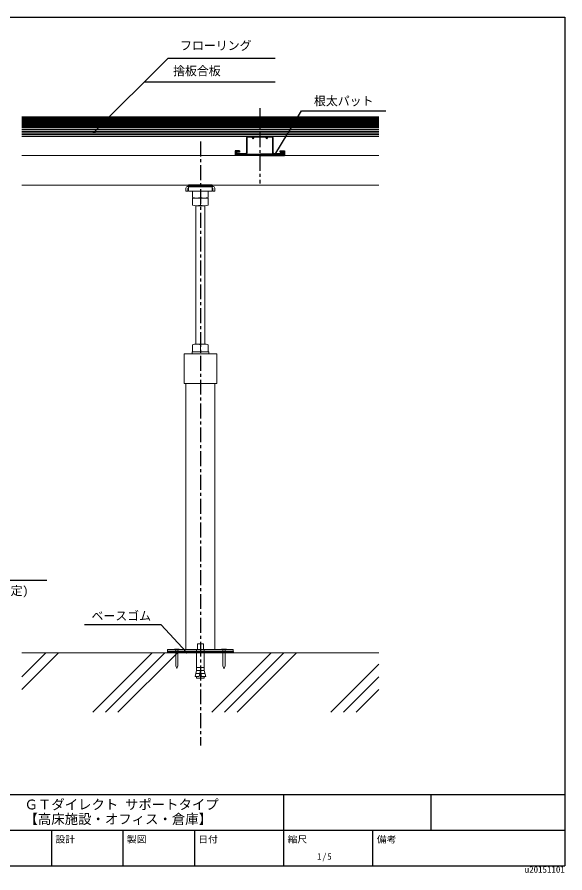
# Model space of a CAD drawing. Units: millimetres, scale not verified. Extents: x -1033 to 1029, y -737 to 700.
# Drawn here: x 109 to 1029, y -737 to 700 of the extents above; entities that cross this region are included whole.
import ezdxf
from ezdxf.enums import TextEntityAlignment as Align

# ---------------------------------------------------------------- set-up
doc = ezdxf.new("R2010")
doc.units = ezdxf.units.MM
doc.header["$LTSCALE"] = 5
doc.header["$PDMODE"] = 32
doc.header["$PDSIZE"] = 3
doc.linetypes.add('CHAIN1', pattern=[8, 5, -1, 1, -1])
for name, color, linetype in [('0-0_中心線', 4, 'CHAIN1'), ('0-2_太線１', 3, 'Continuous'), ('0-4_細線', 4, 'Continuous'), ('0-6_文字', 7, 'Continuous'), ('F-1_中線', 7, 'Continuous'), ('F-6_文字', 7, 'Continuous')]:
    doc.layers.add(name, color=color, linetype=linetype)
doc.layers.add('0-1_中線', color=7, linetype='Continuous', lineweight=18)
doc.styles.add('ＭＳ ゴシック', font='')
doc.styles.get('ＭＳ ゴシック').set_extended_font_data('MS Gothic')

msp = doc.modelspace()

# ---------------------------------------------------------------- linework, layer by layer
at = {"layer": '0-0_中心線'}
for p, q in [((516.828, 546.838), (516.828, 420.747)), ((416.828, 491.212), (416.828, -522.879))]:
    msp.add_line(p, q, dxfattribs=at)
at = {"layer": '0-1_中線'}
for p, q in [((116.828, 532.747), (716.828, 532.747)), ((116.828, 514.747), (716.828, 514.747)), ((116.828, 499.747), (716.828, 499.747)), ((494.328, 497.347), (494.328, 472.147)), ((495.528, 497.347), (495.528, 472.147)), ((496.728, 499.747), (503.828, 499.747)), ((503.228, 498.547), (496.728, 498.547)), ((536.928, 499.747), (529.828, 499.747)), ((530.428, 498.547), (536.928, 498.547)), ((538.128, 497.347), (538.128, 472.147)), ((539.328, 497.347), (539.328, 472.147)), ((116.828, 467.747), (716.828, 467.747)), ((477.528, 470.947), (477.528, 469.747)), ((493.128, 470.947), (477.528, 470.947)), ((477.528, 469.747), (493.128, 469.747)), ((556.128, 469.747), (540.528, 469.747)), ((116.828, 417.747), (396.828, 417.747)), ((436.828, 417.747), (716.828, 417.747)), ((392.628, 407.747), (392.628, 412.547)), ((392.628, 407.747), (395.828, 407.747)), ((437.828, 415.747), (395.828, 415.747)), ((395.828, 407.747), (395.828, 412.547)), ((395.828, 412.547), (396.828, 412.547)), ((396.828, 415.747), (396.828, 407.747)), ((436.828, 407.747), (396.828, 407.747)), ((403.828, 407.747), (403.828, 397.344)), ((428.086, 415.747), (405.569, 415.747)), ((423.328, 415.747), (410.328, 415.747)), ((416.828, 397.344), (416.828, 407.747)), ((429.828, 397.344), (429.828, 407.747)), ((436.828, 407.747), (436.828, 415.747)), ((437.828, 412.547), (436.828, 412.547)), ((437.828, 407.747), (437.828, 412.547)), ((441.028, 407.747), (437.828, 407.747)), ((441.028, 407.747), (441.028, 412.547)), ((403.828, 396.183), (403.828, 384.344)), ((403.828, 396.183), (429.828, 396.183)), ((423.328, 396.183), (410.328, 396.183)), ((416.828, 384.344), (416.828, 396.183)), ((429.828, 384.344), (429.828, 396.183)), ((409.328, 383.21), (424.328, 383.21)), ((409.328, 383.21), (409.328, 151.084)), ((424.328, 383.21), (424.328, 151.11)), ((403.828, 149.949), (403.828, 138.11)), ((410.328, 151.11), (423.328, 151.11)), ((416.828, 149.949), (416.828, 138.11)), ((429.828, 138.11), (429.828, 149.949)), ((416.828, 134.747), (389.328, 134.747)), ((389.328, 134.747), (389.328, 84.747)), ((402.828, 135.247), (402.828, 137.61)), ((402.828, 134.747), (430.828, 134.747)), ((430.328, 138.11), (403.328, 138.11)), ((403.328, 134.747), (430.328, 134.747)), ((403.828, 138.11), (429.828, 138.11)), ((416.828, 134.747), (444.328, 134.747)), ((430.828, 137.61), (430.828, 135.247)), ((444.328, 134.747), (444.328, 84.747)), ((416.828, 84.747), (389.328, 84.747)), ((392.528, 84.747), (392.528, -362.053)), ((392.528, 84.747), (441.128, 84.747)), ((398.228, 84.747), (392.528, 84.747)), ((398.228, 84.747), (416.972, 84.747)), ((435.428, 84.747), (416.684, 84.747)), ((416.828, 84.747), (444.328, 84.747)), ((435.428, 84.747), (441.128, 84.747)), ((441.128, -362.053), (441.128, 84.747)), ((421.828, -352.053), (421.828, -362.053)), ((116.828, -367.253), (716.828, -367.253)), ((157.129, -367.253), (116.828, -407.554)), ((178.342, -367.253), (116.828, -428.767)), ((335.915, -367.253), (235.915, -467.253)), ((357.129, -367.253), (257.129, -467.253)), ((378.342, -367.253), (278.342, -467.253)), ((361.828, -362.053), (361.828, -365.254)), ((373.178, -361.053), (373.178, -362.053)), ((375.328, -363.053), (375.328, -389.053)), ((379.028, -363.053), (379.028, -389.053)), ((410.328, -397.053), (410.328, -362.053)), ((423.328, -362.053), (423.328, -397.053)), ((535.915, -367.253), (435.915, -467.253)), ((452.478, -361.053), (452.478, -362.053)), ((454.628, -363.053), (454.628, -389.053)), ((557.129, -367.253), (457.129, -467.253)), ((458.328, -363.053), (458.328, -389.053)), ((578.342, -367.253), (478.342, -467.253)), ((716.828, -386.341), (635.915, -467.253)), ((377.084, -393.8), (375.328, -389.053)), ((377.271, -393.8), (379.028, -389.053)), ((410.328, -397.053), (407.828, -407.053)), ((409.078, -402.053), (415.828, -402.053)), ((423.328, -392.053), (410.328, -392.053)), ((416.828, -397.053), (414.828, -407.053)), ((417.828, -402.053), (424.578, -402.053)), ((456.384, -393.8), (454.628, -389.053)), ((456.571, -393.8), (458.328, -389.053)), ((414.828, -407.053), (407.828, -407.053)), ((410.328, -407.053), (410.328, -410.053)), ((410.328, -410.053), (423.328, -410.053)), ((423.328, -407.053), (423.328, -410.053)), ((716.828, -407.554), (657.129, -467.253)), ((716.828, -428.767), (678.342, -467.253))]:
    msp.add_line(p, q, dxfattribs=at)
for points in [[(503.228, 498.547), (505.328, 495.747), (507.428, 498.547), (516.828, 498.547)], [(503.828, 499.747), (505.328, 497.747), (506.828, 499.747), (516.828, 499.747)], [(529.828, 499.747), (528.328, 497.747), (526.828, 499.747), (516.828, 499.747)], [(530.428, 498.547), (528.328, 495.747), (526.228, 498.547), (516.828, 498.547)], [(540.528, 470.947), (556.128, 470.947), (556.128, 469.747)], [(398.228, 134.747), (406.114, 134.747), (416.828, 134.747)], [(435.428, 134.747), (427.542, 134.747), (416.828, 134.747)], [(411.828, -362.053), (411.828, -352.053), (421.828, -352.053)], [(361.828, -362.053), (471.828, -362.053), (471.828, -365.254)], [(373.178, -361.053), (381.178, -361.053), (381.178, -362.053), (377.178, -362.053), (373.178, -362.053)], [(452.478, -361.053), (460.478, -361.053), (460.478, -362.053), (456.478, -362.053), (452.478, -362.053)], [(410.328, -397.053), (423.328, -397.053), (425.828, -407.053)], [(416.828, -397.053), (418.828, -407.053), (425.828, -407.053)]]:
    msp.add_lwpolyline(points, dxfattribs=at)
for centre, radius, start, end in [((496.728, 497.347), 2.4, 90, 180), ((496.728, 497.347), 1.2, 90, 180), ((536.928, 497.347), 2.4, 0, 90), ((536.928, 497.347), 1.2, 0, 90), ((493.128, 472.147), 1.2, 270, 0), ((493.128, 472.147), 2.4, 270, 0), ((540.528, 472.147), 2.4, 180, 270), ((540.528, 472.147), 1.2, 180, 270), ((395.828, 412.547), 3.2, 90, 180), ((437.828, 412.547), 3.2, 0, 90), ((410.328, 414.958), 18.774, 249.74384, 290.25616), ((423.328, 414.958), 18.774, 249.74384, 290.25616), ((410.328, 401.958), 18.774, 249.74384, 290.25616), ((423.328, 401.958), 18.774, 249.74384, 290.25616), ((410.328, 132.336), 18.774, 69.74384, 110.25616), ((423.328, 132.336), 18.774, 69.74384, 110.25616), ((403.328, 137.61), 0.5, 90, 180), ((403.328, 135.247), 0.5, 180, 270), ((430.328, 137.61), 0.5, 0, 90), ((430.328, 135.247), 0.5, 270, 0), ((374.328, -363.053), 1, 0, 90), ((380.028, -363.053), 1, 90, 180), ((453.628, -363.053), 1, 0, 90), ((459.328, -363.053), 1, 90, 180), ((377.178, -393.765), 0.1, 200.30446, 339.69553), ((456.478, -393.765), 0.1, 200.30446, 339.69553)]:
    msp.add_arc(centre, radius, start, end, dxfattribs=at)
at = {"layer": '0-2_太線１'}
for p, q in [((116.828, 511.747), (716.828, 511.747)), ((116.828, 508.747), (716.828, 508.747)), ((116.828, 505.747), (716.828, 505.747)), ((116.828, 502.747), (716.828, 502.747)), ((482.528, 475.247), (475.528, 475.247)), ((475.528, 475.247), (475.528, 467.747)), ((475.528, 474.661), (476.113, 475.247)), ((475.528, 473.954), (476.82, 475.247)), ((475.528, 473.247), (477.527, 475.247)), ((475.528, 472.54), (478.234, 475.247)), ((475.528, 471.833), (478.941, 475.247)), ((477.648, 473.247), (479.648, 475.247)), ((478.355, 473.247), (480.355, 475.247)), ((479.063, 473.247), (481.063, 475.247)), ((479.77, 473.247), (481.77, 475.247)), ((480.477, 473.247), (482.477, 475.247)), ((481.184, 473.247), (482.528, 474.59)), ((551.128, 473.247), (551.128, 475.247)), ((551.128, 474.601), (551.773, 475.247)), ((551.128, 473.894), (552.48, 475.247)), ((551.187, 473.247), (553.187, 475.247)), ((551.895, 473.247), (553.895, 475.247)), ((552.602, 473.247), (554.602, 475.247)), ((553.309, 473.247), (555.309, 475.247)), ((554.016, 473.247), (556.016, 475.247)), ((554.723, 473.247), (556.723, 475.247)), ((555.43, 473.247), (557.43, 475.247)), ((556.128, 473.237), (558.128, 475.237)), ((556.128, 472.53), (558.128, 474.53)), ((475.528, 471.126), (477.528, 473.126)), ((475.528, 470.419), (477.528, 472.419)), ((475.528, 469.712), (477.528, 471.712)), ((475.528, 469.005), (477.528, 471.005)), ((475.528, 468.297), (477.528, 470.297)), ((516.828, 467.747), (475.528, 467.747)), ((475.684, 467.747), (477.684, 469.747)), ((476.391, 467.747), (478.391, 469.747)), ((477.098, 467.747), (479.098, 469.747)), ((477.528, 469.747), (516.828, 469.747)), ((477.805, 467.747), (479.805, 469.747)), ((478.512, 467.747), (480.512, 469.747)), ((479.219, 467.747), (481.219, 469.747)), ((479.927, 467.747), (481.927, 469.747)), ((480.634, 467.747), (482.634, 469.747)), ((481.341, 467.747), (483.341, 469.747)), ((481.891, 473.247), (482.528, 473.883)), ((482.048, 467.747), (484.048, 469.747)), ((482.755, 467.747), (484.755, 469.747)), ((483.462, 467.747), (485.462, 469.747)), ((484.169, 467.747), (486.169, 469.747)), ((484.876, 467.747), (486.876, 469.747)), ((485.583, 467.747), (487.583, 469.747)), ((486.291, 467.747), (488.291, 469.747)), ((486.998, 467.747), (488.998, 469.747)), ((487.705, 467.747), (489.705, 469.747)), ((488.412, 467.747), (490.412, 469.747)), ((489.119, 467.747), (491.119, 469.747)), ((489.826, 467.747), (491.826, 469.747)), ((490.533, 467.747), (492.533, 469.747)), ((491.24, 467.747), (493.24, 469.747)), ((491.947, 467.747), (493.947, 469.747)), ((492.654, 467.747), (494.654, 469.747)), ((493.362, 467.747), (495.362, 469.747)), ((494.069, 467.747), (496.069, 469.747)), ((494.776, 467.747), (496.776, 469.747)), ((495.483, 467.747), (497.483, 469.747)), ((496.19, 467.747), (498.19, 469.747)), ((496.897, 467.747), (498.897, 469.747)), ((497.604, 467.747), (499.604, 469.747)), ((498.311, 467.747), (500.311, 469.747)), ((499.018, 467.747), (501.018, 469.747)), ((499.726, 467.747), (501.726, 469.747)), ((500.433, 467.747), (502.433, 469.747)), ((501.14, 467.747), (503.14, 469.747)), ((501.847, 467.747), (503.847, 469.747)), ((502.554, 467.747), (504.554, 469.747)), ((503.261, 467.747), (505.261, 469.747)), ((503.968, 467.747), (505.968, 469.747)), ((504.675, 467.747), (506.675, 469.747)), ((505.382, 467.747), (507.382, 469.747)), ((506.089, 467.747), (508.089, 469.747)), ((506.797, 467.747), (508.797, 469.747)), ((507.504, 467.747), (509.504, 469.747)), ((508.211, 467.747), (510.211, 469.747)), ((508.918, 467.747), (510.918, 469.747)), ((509.625, 467.747), (511.625, 469.747)), ((510.332, 467.747), (512.332, 469.747)), ((511.039, 467.747), (513.039, 469.747)), ((511.746, 467.747), (513.746, 469.747)), ((512.453, 467.747), (514.453, 469.747)), ((513.161, 467.747), (515.161, 469.747)), ((513.868, 467.747), (515.868, 469.747)), ((514.575, 467.747), (516.575, 469.747)), ((515.282, 467.747), (517.282, 469.747)), ((515.989, 467.747), (517.989, 469.747)), ((516.696, 467.747), (518.696, 469.747)), ((556.128, 469.747), (516.828, 469.747)), ((516.828, 467.747), (558.128, 467.747)), ((517.403, 467.747), (519.403, 469.747)), ((518.11, 467.747), (520.11, 469.747)), ((518.817, 467.747), (520.817, 469.747)), ((519.525, 467.747), (521.525, 469.747)), ((520.232, 467.747), (522.232, 469.747)), ((520.939, 467.747), (522.939, 469.747)), ((521.646, 467.747), (523.646, 469.747)), ((522.353, 467.747), (524.353, 469.747)), ((523.06, 467.747), (525.06, 469.747)), ((523.767, 467.747), (525.767, 469.747)), ((524.474, 467.747), (526.474, 469.747)), ((525.181, 467.747), (527.181, 469.747)), ((525.888, 467.747), (527.888, 469.747)), ((526.596, 467.747), (528.596, 469.747)), ((527.303, 467.747), (529.303, 469.747)), ((528.01, 467.747), (530.01, 469.747)), ((528.717, 467.747), (530.717, 469.747)), ((529.424, 467.747), (531.424, 469.747)), ((530.131, 467.747), (532.131, 469.747)), ((530.838, 467.747), (532.838, 469.747)), ((531.545, 467.747), (533.545, 469.747)), ((532.252, 467.747), (534.252, 469.747)), ((532.96, 467.747), (534.96, 469.747)), ((533.667, 467.747), (535.667, 469.747)), ((534.374, 467.747), (536.374, 469.747)), ((535.081, 467.747), (537.081, 469.747)), ((535.788, 467.747), (537.788, 469.747)), ((536.495, 467.747), (538.495, 469.747)), ((537.202, 467.747), (539.202, 469.747)), ((537.909, 467.747), (539.909, 469.747)), ((538.616, 467.747), (540.616, 469.747)), ((539.324, 467.747), (541.324, 469.747)), ((540.031, 467.747), (542.031, 469.747)), ((540.738, 467.747), (542.738, 469.747)), ((541.445, 467.747), (543.445, 469.747)), ((542.152, 467.747), (544.152, 469.747)), ((542.859, 467.747), (544.859, 469.747)), ((543.566, 467.747), (545.566, 469.747)), ((544.273, 467.747), (546.273, 469.747)), ((544.98, 467.747), (546.98, 469.747)), ((545.687, 467.747), (547.687, 469.747)), ((546.395, 467.747), (548.395, 469.747)), ((547.102, 467.747), (549.102, 469.747)), ((547.809, 467.747), (549.809, 469.747)), ((548.516, 467.747), (550.516, 469.747)), ((549.223, 467.747), (551.223, 469.747)), ((549.93, 467.747), (551.93, 469.747)), ((550.637, 467.747), (552.637, 469.747)), ((551.344, 467.747), (553.344, 469.747)), ((552.051, 467.747), (554.051, 469.747)), ((552.759, 467.747), (554.759, 469.747)), ((553.466, 467.747), (555.466, 469.747)), ((554.173, 467.747), (558.128, 471.701)), ((554.88, 467.747), (558.128, 470.994)), ((555.587, 467.747), (558.128, 470.287)), ((556.128, 471.823), (558.128, 473.823)), ((556.128, 471.116), (558.128, 473.116)), ((556.128, 470.449), (556.128, 469.747)), ((556.148, 470.429), (558.128, 472.409)), ((556.294, 467.747), (558.128, 469.58)), ((557.001, 467.747), (558.128, 468.873)), ((557.708, 467.747), (558.128, 468.166)), ((436.828, 417.747), (396.828, 417.747)), ((396.828, 415.747), (396.828, 417.747)), ((397.01, 417.747), (396.828, 417.572)), ((398.456, 417.747), (396.828, 416.187)), ((399.902, 417.747), (397.814, 415.747)), ((401.348, 417.747), (399.259, 415.747)), ((402.793, 417.747), (400.705, 415.747)), ((402.793, 417.747), (400.705, 415.747)), ((402.793, 417.747), (400.705, 415.747)), ((404.239, 417.747), (402.151, 415.747)), ((405.685, 417.747), (403.597, 415.747)), ((407.131, 417.747), (405.042, 415.747)), ((408.576, 417.747), (406.488, 415.747)), ((408.576, 417.747), (406.488, 415.747)), ((408.576, 417.747), (406.488, 415.747)), ((408.576, 417.747), (406.488, 415.747)), ((410.022, 417.747), (407.934, 415.747)), ((411.468, 417.747), (409.38, 415.747)), ((412.914, 417.747), (410.825, 415.747)), ((414.359, 417.747), (412.271, 415.747)), ((415.805, 417.747), (413.717, 415.747)), ((415.805, 417.747), (413.717, 415.747)), ((417.251, 417.747), (415.163, 415.747)), ((418.697, 417.747), (416.608, 415.747)), ((420.142, 417.747), (418.054, 415.747)), ((421.588, 417.747), (419.5, 415.747)), ((423.034, 417.747), (420.946, 415.747)), ((423.034, 417.747), (420.946, 415.747)), ((424.48, 417.747), (422.391, 415.747)), ((425.925, 417.747), (423.837, 415.747)), ((427.371, 417.747), (425.283, 415.747)), ((428.817, 417.747), (426.729, 415.747)), ((430.263, 417.747), (428.174, 415.747)), ((431.708, 417.747), (429.62, 415.747)), ((433.154, 417.747), (431.066, 415.747)), ((433.154, 417.747), (431.066, 415.747)), ((434.6, 417.747), (432.512, 415.747)), ((436.046, 417.747), (433.957, 415.747)), ((436.828, 417.111), (435.403, 415.747)), ((436.828, 415.747), (436.828, 417.747)), ((396.828, 415.747), (436.828, 415.747)), ((361.827, -365.473), (362.047, -365.254)), ((471.828, -365.254), (361.828, -365.254)), ((361.828, -365.254), (361.828, -367.253)), ((361.828, -366.883), (363.457, -365.254)), ((363.304, -367.253), (361.828, -365.776)), ((471.828, -367.253), (361.828, -367.253)), ((364.715, -367.253), (362.715, -365.254)), ((362.867, -367.253), (364.867, -365.254)), ((366.125, -367.253), (364.125, -365.254)), ((364.277, -367.253), (366.277, -365.254)), ((367.535, -367.253), (365.535, -365.254)), ((365.688, -367.253), (367.687, -365.254)), ((368.945, -367.253), (366.945, -365.254)), ((367.098, -367.253), (369.097, -365.254)), ((370.355, -367.253), (368.355, -365.254)), ((368.507, -367.253), (370.507, -365.254)), ((371.765, -367.253), (369.765, -365.254)), ((369.917, -367.253), (371.917, -365.254)), ((373.175, -367.253), (371.175, -365.254)), ((371.327, -367.253), (373.327, -365.254)), ((374.585, -367.253), (372.585, -365.254)), ((372.737, -367.253), (374.737, -365.254)), ((375.994, -367.253), (373.995, -365.254)), ((374.147, -367.253), (376.147, -365.254)), ((377.404, -367.253), (375.405, -365.254)), ((375.557, -367.253), (377.557, -365.254)), ((378.815, -367.253), (376.815, -365.254)), ((376.967, -367.253), (378.967, -365.254)), ((380.225, -367.253), (378.225, -365.254)), ((378.378, -367.253), (380.377, -365.254)), ((381.635, -367.253), (379.635, -365.254)), ((379.787, -367.253), (381.787, -365.254)), ((383.045, -367.253), (381.045, -365.254)), ((381.197, -367.253), (383.197, -365.254)), ((384.455, -367.253), (382.455, -365.254)), ((382.607, -367.253), (384.607, -365.254)), ((385.865, -367.253), (383.865, -365.254)), ((384.017, -367.253), (386.017, -365.254)), ((387.275, -367.253), (385.274, -365.254)), ((385.427, -367.253), (387.427, -365.254)), ((388.685, -367.253), (386.685, -365.254)), ((386.837, -367.253), (388.837, -365.254)), ((390.094, -367.253), (388.095, -365.254)), ((388.247, -367.253), (390.247, -365.254)), ((391.504, -367.253), (389.505, -365.254)), ((389.657, -367.253), (391.657, -365.254)), ((392.915, -367.253), (390.915, -365.254)), ((391.067, -367.253), (393.067, -365.254)), ((394.325, -367.253), (392.325, -365.254)), ((392.478, -367.253), (394.477, -365.254)), ((395.735, -367.253), (393.735, -365.254)), ((393.887, -367.253), (395.887, -365.254)), ((397.145, -367.253), (395.145, -365.254)), ((395.297, -367.253), (397.297, -365.254)), ((398.555, -367.253), (396.555, -365.254)), ((396.707, -367.253), (398.707, -365.254)), ((399.965, -367.253), (397.965, -365.254)), ((398.117, -367.253), (400.117, -365.254)), ((401.375, -367.253), (399.375, -365.254)), ((399.527, -367.253), (401.527, -365.254)), ((402.785, -367.253), (400.785, -365.254)), ((400.937, -367.253), (402.937, -365.254)), ((404.194, -367.253), (402.195, -365.254)), ((402.347, -367.253), (404.347, -365.254)), ((405.605, -367.253), (403.605, -365.254)), ((403.757, -367.253), (405.757, -365.254)), ((407.015, -367.253), (405.015, -365.254)), ((405.168, -367.253), (407.167, -365.254)), ((408.425, -367.253), (406.425, -365.254)), ((406.578, -367.253), (408.577, -365.254)), ((409.835, -367.253), (407.835, -365.254)), ((407.987, -367.253), (409.987, -365.254)), ((411.245, -367.253), (409.245, -365.254)), ((409.397, -367.253), (411.397, -365.254)), ((412.655, -367.253), (410.655, -365.254)), ((410.807, -367.253), (412.807, -365.254)), ((414.065, -367.253), (412.064, -365.254)), ((412.217, -367.253), (414.217, -365.254)), ((415.474, -367.253), (413.475, -365.254)), ((413.627, -367.253), (415.627, -365.254)), ((416.884, -367.253), (414.885, -365.254)), ((415.037, -367.253), (417.037, -365.254)), ((418.294, -367.253), (416.295, -365.254)), ((416.447, -367.253), (418.447, -365.254)), ((419.705, -367.253), (417.705, -365.254)), ((417.857, -367.253), (419.857, -365.254)), ((421.115, -367.253), (419.115, -365.254)), ((419.268, -367.253), (421.267, -365.254)), ((422.525, -367.253), (420.525, -365.254)), ((420.678, -367.253), (422.677, -365.254)), ((423.935, -367.253), (421.935, -365.254)), ((422.087, -367.253), (424.087, -365.254)), ((425.345, -367.253), (423.345, -365.254)), ((423.497, -367.253), (425.497, -365.254)), ((426.755, -367.253), (424.755, -365.254)), ((424.907, -367.253), (426.907, -365.254)), ((428.165, -367.253), (426.165, -365.254)), ((426.317, -367.253), (428.317, -365.254)), ((429.574, -367.253), (427.575, -365.254)), ((427.727, -367.253), (429.727, -365.254)), ((430.984, -367.253), (428.985, -365.254)), ((429.137, -367.253), (431.137, -365.254)), ((432.395, -367.253), (430.395, -365.254)), ((430.547, -367.253), (432.547, -365.254)), ((433.805, -367.253), (431.805, -365.254)), ((431.958, -367.253), (433.957, -365.254)), ((435.215, -367.253), (433.215, -365.254)), ((433.367, -367.253), (435.367, -365.254)), ((436.625, -367.253), (434.625, -365.254)), ((434.777, -367.253), (436.777, -365.254)), ((438.035, -367.253), (436.035, -365.254)), ((436.187, -367.253), (438.187, -365.254)), ((439.445, -367.253), (437.445, -365.254)), ((437.597, -367.253), (439.597, -365.254)), ((440.855, -367.253), (438.854, -365.254)), ((439.007, -367.253), (441.007, -365.254)), ((442.265, -367.253), (440.265, -365.254)), ((440.417, -367.253), (442.417, -365.254)), ((443.674, -367.253), (441.675, -365.254)), ((441.827, -367.253), (443.827, -365.254)), ((445.084, -367.253), (443.085, -365.254)), ((443.237, -367.253), (445.237, -365.254)), ((446.495, -367.253), (444.495, -365.254)), ((444.647, -367.253), (446.647, -365.254)), ((447.905, -367.253), (445.905, -365.254)), ((446.058, -367.253), (448.057, -365.254)), ((449.315, -367.253), (447.315, -365.254)), ((447.467, -367.253), (449.467, -365.254)), ((450.725, -367.253), (448.725, -365.254)), ((448.877, -367.253), (450.877, -365.254)), ((452.135, -367.253), (450.135, -365.254)), ((450.287, -367.253), (452.287, -365.254)), ((453.545, -367.253), (451.545, -365.254)), ((451.697, -367.253), (453.697, -365.254)), ((454.955, -367.253), (452.955, -365.254)), ((453.107, -367.253), (455.107, -365.254)), ((456.364, -367.253), (454.365, -365.254)), ((454.517, -367.253), (456.517, -365.254)), ((457.774, -367.253), (455.775, -365.254)), ((455.927, -367.253), (457.927, -365.254)), ((459.185, -367.253), (457.185, -365.254)), ((457.337, -367.253), (459.337, -365.254)), ((460.595, -367.253), (458.595, -365.254)), ((458.748, -367.253), (460.747, -365.254)), ((462.005, -367.253), (460.005, -365.254)), ((460.158, -367.253), (462.157, -365.254)), ((463.415, -367.253), (461.415, -365.254)), ((461.567, -367.253), (463.567, -365.254)), ((464.825, -367.253), (462.825, -365.254)), ((462.977, -367.253), (464.977, -365.254)), ((466.235, -367.253), (464.235, -365.254)), ((464.391, -367.253), (466.391, -365.254)), ((467.649, -367.253), (465.649, -365.254)), ((465.805, -367.253), (467.806, -365.254)), ((469.063, -367.253), (467.063, -365.254)), ((467.22, -367.253), (469.22, -365.254)), ((470.477, -367.253), (468.478, -365.254)), ((468.634, -367.253), (470.634, -365.254)), ((471.828, -367.19), (469.892, -365.254)), ((470.048, -367.253), (471.828, -365.474)), ((471.828, -365.775), (471.306, -365.254)), ((471.462, -367.253), (471.828, -366.888)), ((471.828, -365.254), (471.828, -367.253))]:
    msp.add_line(p, q, dxfattribs=at)
for points in [[(482.528, 475.247), (482.528, 473.247), (477.528, 473.247), (477.528, 469.747)], [(551.128, 475.247), (558.128, 475.247), (558.128, 467.747)], [(551.128, 473.247), (556.12, 473.247), (556.128, 473.247), (556.128, 470.449)]]:
    msp.add_lwpolyline(points, dxfattribs=at)
at = {"layer": '0-4_細線'}
for p, q in [((116.828, 530.747), (716.828, 530.747)), ((116.828, 528.747), (716.828, 528.747)), ((116.828, 526.747), (716.828, 526.747)), ((116.828, 524.747), (716.828, 524.747)), ((116.828, 522.747), (716.828, 522.747)), ((116.828, 520.747), (716.828, 520.747)), ((116.828, 518.747), (716.828, 518.747)), ((116.828, 516.747), (716.828, 516.747))]:
    msp.add_line(p, q, dxfattribs=at)
at = {"layer": '0-6_文字'}
for p, q in [((362.572, 631.263), (238.556, 507.247)), ((362.572, 631.263), (542.737, 631.263)), ((322.572, 591.263), (542.737, 591.263)), ((542.03, 468.747), (586.753, 542.634)), ((586.753, 542.634), (728.339, 542.634)), ((-272.552, -245.458), (158.985, -245.458)), ((350.817, -320.601), (222.069, -320.601)), ((350.817, -320.601), (393.334, -366.245))]:
    msp.add_line(p, q, dxfattribs=at)
for p in [(255.056, 523.747), (238.556, 507.247), (542.03, 468.747), (393.334, -366.245)]:
    msp.add_point(p, dxfattribs=at)
at = {"layer": 'F-1_中線'}
for p, q in [((-1033.224, 699.989), (1029.276, 699.989)), ((1029.276, 699.989), (1029.276, -725.011)), ((-1033.224, -605.011), (1029.276, -605.011)), ((556.776, -725.011), (556.776, -605.011)), ((804.276, -605.011), (804.276, -665.011)), ((46.776, -665.011), (1029.276, -665.011)), ((166.776, -665.011), (166.776, -725.011)), ((286.776, -665.011), (286.776, -725.011)), ((406.776, -665.011), (406.776, -725.011)), ((706.776, -725.011), (706.776, -665.011)), ((-1033.224, -725.011), (1029.276, -725.011))]:
    msp.add_line(p, q, dxfattribs=at)

# ---------------------------------------------------------------- texts
at = {"layer": '0-6_文字', "style": 'ＭＳ ゴシック'}
for s, height, p in [('フローリング', 14.66, (382.726, 640.328)), ('捨板合板', 14.66, (370.923, 597.849)), ('根太パット', 14.66, (607.652, 547.321)), ('(ピン・ビス固定：１本につき２箇所固定)', 14.66, (-251.978, -274.912)), ('ベースゴム', 14.66, (233.901, -317.254)), ('u20151101', 11, (961.776, -740.011))]:
    msp.add_text(s, height=height, dxfattribs=at).set_placement(p, align=Align.BOTTOM_LEFT)
at = {"layer": 'F-6_文字', "style": 'ＭＳ ゴシック'}
for s, p in [('ＧＴダイレクト サポートタイプ', (121.326, -635.285)), ('【高床施設・オフィス・倉庫】', (121.326, -659.751))]:
    msp.add_text(s, height=16.5, dxfattribs=at).set_placement(p, align=Align.BOTTOM_LEFT)
at = {"layer": 'F-6_文字', "style": 'ＭＳ ゴシック', "width": 1.1}
for s, p in [('設計', (173.247, -689.517)), ('製図', (293.247, -689.517)), ('日付', (413.247, -689.517)), ('縮尺', (563.247, -689.517)), ('備考', (713.247, -689.517))]:
    msp.add_text(s, height=11, dxfattribs=at).set_placement(p, align=Align.BOTTOM_LEFT)
at = {"layer": 'F-6_文字', "insert": (613.026, -717.511), "char_height": 11, "attachment_point": 7, "style": 'ＭＳ ゴシック'}
msp.add_mtext('\\T1.21;\\W0.95;1/5', dxfattribs=at)

doc.saveas('drawing.dxf')
